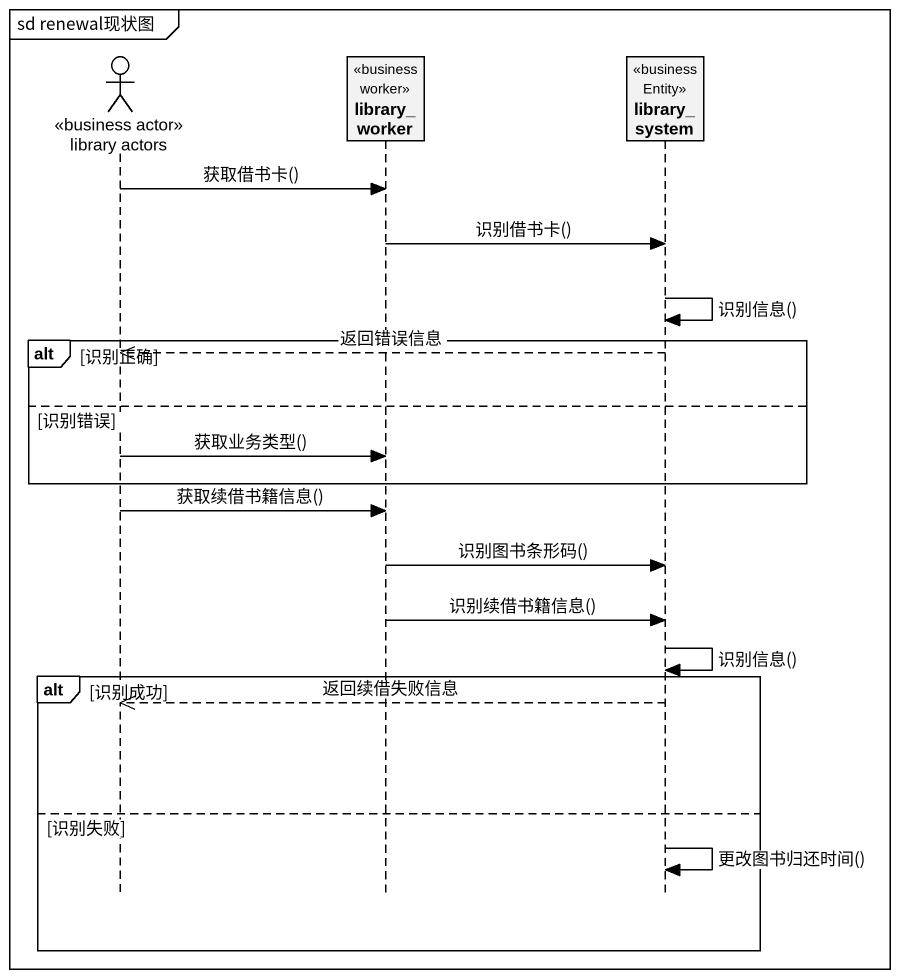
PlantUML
@startuml
mainframe sd renewal现状图
hide footbox
actor "library actors" as library_actors <<business actor>>
participant library_worker <<business worker>>
participant library_system <<business Entity>>

library_actors -> library_worker : 获取借书卡()
library_worker -> library_system : 识别借书卡()
library_system -> library_system : 识别信息()
alt 识别正确
  library_system -->> library_actors : 返回错误信息
else 识别错误
  library_actors -> library_worker : 获取业务类型()
end
library_actors -> library_worker : 获取续借书籍信息()
library_worker -> library_system : 识别图书条形码()
library_worker -> library_system : 识别续借书籍信息()
library_system -> library_system : 识别信息()
alt 识别成功
  library_system -->> library_actors : 返回续借失败信息
else 识别失败
  library_system -> library_system : 更改图书归还时间()
end
@enduml
